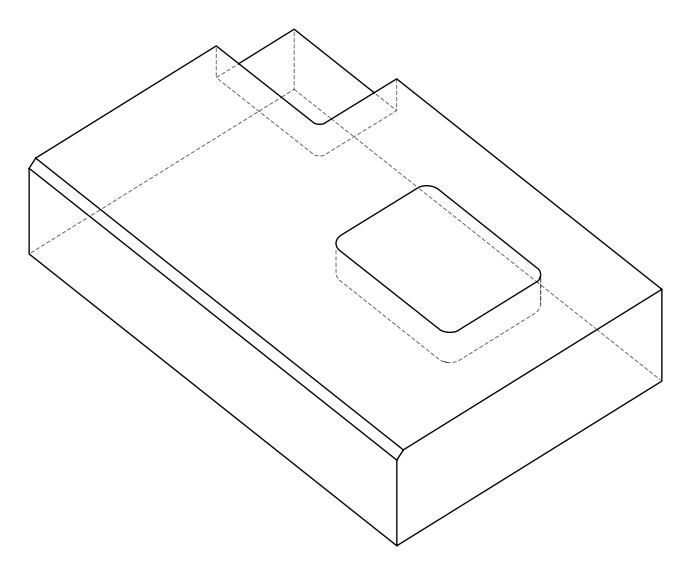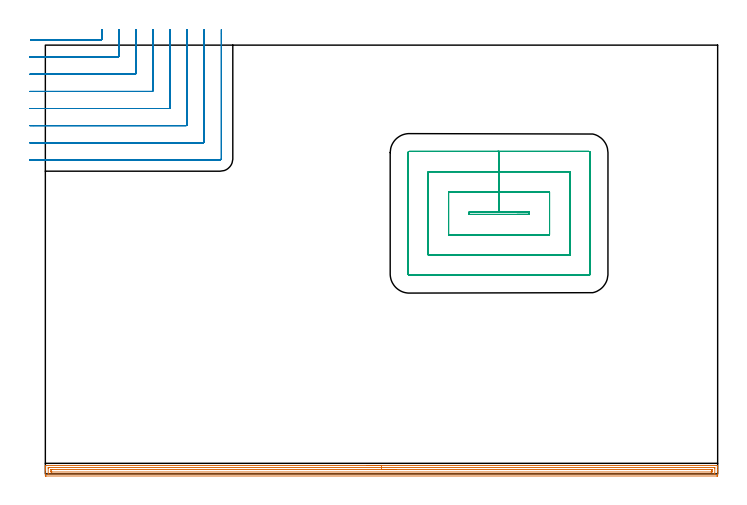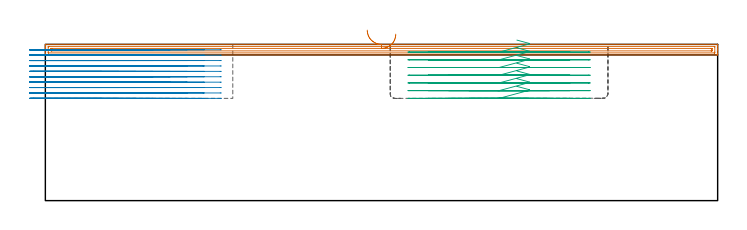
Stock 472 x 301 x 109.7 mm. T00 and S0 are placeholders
(PLAN: 3 operations, 2 tool changes, 52.5 min)
(1 AREA_MILL | FG_CHAMFER_SURFACE | UGT0205_001 | 11.53 min | 12923 mm3)
(2 MILL_CORNER_NOTCH_RECTANGULAR | CORNER_NOTCH_RECTANGULAR | NXT0201_012 | Follow Part, ap 4, ae 75% | 24.96 min | 440819 mm3)
(3 MILL_RECTANGULAR_POCKET | POCKET_RECTANGULAR_STRAIGHT | NXT0201_007 | Follow Part, ap 6.25, ae 75% | 16.02 min | 641924 mm3)
(TOOL UGT0205_001 | Chamfer Mill 20 x 3 x 45 deg. | D20 FL50 Z2)
(TOOL NXT0201_012 | ENDMILL 16mm [2P460-1600-NA 1630] | D16 FL38 Z6)
(TOOL NXT0201_007 | ENDMILL 25mm [R216.25-25050GCK54P 1620] | D25 R3 FL54 Z5)
(OP 1 AREA_MILL)
G17 G21 G94 G90
T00 M6
G54
G17 G0 G90 X226. Y5.9 S1061 M3
G43 Z119.7 H0
G94 G1 X226.038 Z118.828 F250.
X226.152 Z117.963
X226.341 Z117.112
X226.603 Z116.28
X226.937 Z115.474
X227.34 Z114.7
X227.809 Z113.964
X228.34 Z113.272
X228.929 Z112.629
X229.572 Z112.039
X230.264 Z111.508
X231. Z111.04
X231.774 Z110.637
X232.58 Z110.303
X233.412 Z110.041
X234.264 Z109.852
X235.128 Z109.738
X236. Z109.7
X471.829
X471.99 Y5.897 Z109.688
X471.993 Y5.85 Z109.641
X472. Y5.455 Z109.255
Y5.107 Z108.907
Y4.427 Z108.222
Y3.196 Z106.993
Y2.645 Z106.44
Y2.03 Z105.825
Y-0.642 Z103.154
X471.998 Y-0.918 Z102.879
X471.992 Y-1.492 Z102.306
X471.96 Y-1.494 Z102.304
X471.383 Y-1.5 Z102.3
X0.617
X0.04 Y-1.494 Z102.304
X0.008 Y-1.492 Z102.306
X0. Y-0.918 Z102.879
Y2.645 Z106.44
Y3.196 Z106.993
Y3.536 Z107.332
Y4.087 Z107.883
Y4.427 Z108.222
Y5.107 Z108.907
Y5.455 Z109.255
X0.007 Y5.85 Z109.641
X0.01 Y5.897 Z109.688
X0.171 Y5.9 Z109.7
X236.
Y4.486 Z108.286
X469.655 Y4.485 Z108.285
X469.773 Y4.483 Z108.283
X469.99 Y4.477 Z108.277
X469.993 Y4.427 Z108.227
X469.999 Y4.025 Z107.825
Y0.462 Z104.262
X469.993 Y-0.027 Z103.773
X469.99 Y-0.071 Z103.729
X469.832 Y-0.08 Z103.72
X469.714 Y-0.085 Z103.715
X469.655 Y-0.086 Z103.714
X469.596
X2.345 Y-0.085 Z103.715
X2.227 Y-0.083 Z103.717
X2.01 Y-0.078 Z103.722
X2.007 Y-0.027 Z103.773
X2.001 Y0.375 Z104.175
Y3.938 Z107.738
X2.007 Y4.427 Z108.227
X2.01 Y4.471 Z108.271
X2.168 Y4.48 Z108.28
X2.286 Y4.485 Z108.285
X2.345 Y4.486 Z108.286
X2.404
X236.
Y3.072 Z106.872
X467.383 Y3.071 Z106.871
X467.81 Y3.067 Z106.867
X467.95 Y3.065 Z106.865
X467.99 Y3.057 Z106.857
X467.995 Y2.962 Z106.762
X467.998 Y2.835 Z106.635
X468. Y2.645 Z106.445
Y2.456 Z106.256
Y1.755 Z105.555
X467.999 Y1.566 Z105.366
X467.991 Y1.375 Z105.175
X467.987 Y1.334 Z105.134
X467.969 Y1.332 Z105.132
X467.916 Y1.33 Z105.13
X467.81 Y1.329 Z105.129
X467.344 Y1.328 Z105.128
X4.617 Y1.329 Z105.129
X4.19 Y1.333 Z105.133
X4.05 Y1.335 Z105.135
X4.01 Y1.342 Z105.142
X4.005 Y1.438 Z105.238
X4.002 Y1.565 Z105.365
X4. Y1.755 Z105.555
Y1.944 Z105.744
Y2.645 Z106.445
X4.001 Y2.834 Z106.634
X4.009 Y3.025 Z106.825
X4.013 Y3.066 Z106.866
X4.031 Y3.068 Z106.868
X4.084 Y3.07 Z106.87
X4.19 Y3.071 Z106.871
X4.656 Y3.072 Z106.872
X236.
X236.872 Z106.91
X237.737 Z107.023
X238.588 Z107.212
X239.42 Z107.475
X240.226 Z107.808
X241. Z108.211
X241.736 Z108.68
X242.428 Z109.211
X243.071 Z109.8
X243.66 Z110.444
X244.192 Z111.136
X244.66 Z111.872
X245.063 Z112.645
X245.397 Z113.451
X245.659 Z114.283
X245.848 Z115.135
X245.962 Z116.
X246. Z116.872
G0 Z119.7
M5
M2
(OP 2 MILL_CORNER_NOTCH_RECTANGULAR)
G17 G21 G94 G90
T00 M6
G54
G17 G0 G90 X-10.194 Y304.5 S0 M3
G43 Z119.7 H1
Z105.91
G94 G1 X-7.194 F250.
X38.807 F500.
G3 X39.6 Y305.293 R0.8
G1 Y309.
Y312. F250.
G0 Z119.7
X-11. Y292.5
Z105.91
G1 X-8.
X50.806 F500.
G3 X51.6 Y293.294 R0.8
G1 Y309.
Y312. F250.
G0 Z119.7
X-11. Y280.5
Z105.91
G1 X-8.
X62.806 F500.
G3 X63.6 Y281.294 R0.8
G1 Y309.
Y312. F250.
G0 Z119.7
X-11. Y268.5
Z105.91
G1 X-8.
X74.806 F500.
G3 X75.6 Y269.294 R0.8
G1 Y309.
Y312. F250.
G0 Z119.7
X-11. Y256.5
Z105.91
G1 X-8.
X86.805 F500.
G3 X87.6 Y257.295 R0.8
G1 Y309.
Y312. F250.
G0 Z119.7
X-11. Y244.5
Z105.91
G1 X-8.
X98.805 F500.
G3 X99.6 Y245.295 R0.8
G1 Y309.
Y312. F250.
G0 Z119.7
X-11. Y232.5
Z105.91
G1 X-8.
X110.805 F500.
G3 X111.6 Y233.295 R0.8
G1 Y309.
Y312. F250.
G0 Z119.7
X-11. Y220.5
Z105.91
G1 X-8.
X122.804 F500.
G3 X123.6 Y221.296 R0.8
G1 Y309.
Y312. F250.
G0 Z119.7
X-10.194 Y304.5
Z102.12
G1 X-7.194
X38.807 F500.
G3 X39.6 Y305.293 R0.8
G1 Y309.
Y312. F250.
G0 Z119.7
X-11. Y292.5
Z102.12
G1 X-8.
X50.806 F500.
G3 X51.6 Y293.294 R0.8
G1 Y309.
Y312. F250.
G0 Z119.7
X-11. Y280.5
Z102.12
G1 X-8.
X62.806 F500.
G3 X63.6 Y281.294 R0.8
G1 Y309.
Y312. F250.
G0 Z119.7
X-11. Y268.5
Z102.12
G1 X-8.
X74.806 F500.
G3 X75.6 Y269.294 R0.8
G1 Y309.
Y312. F250.
G0 Z119.7
X-11. Y256.5
Z102.12
G1 X-8.
X86.805 F500.
G3 X87.6 Y257.295 R0.8
G1 Y309.
Y312. F250.
G0 Z119.7
X-11. Y244.5
Z102.12
G1 X-8.
X98.805 F500.
G3 X99.6 Y245.295 R0.8
G1 Y309.
Y312. F250.
G0 Z119.7
X-11. Y232.5
Z102.12
G1 X-8.
X110.805 F500.
G3 X111.6 Y233.295 R0.8
G1 Y309.
Y312. F250.
G0 Z119.7
X-11. Y220.5
Z102.12
G1 X-8.
X122.804 F500.
G3 X123.6 Y221.296 R0.8
G1 Y309.
Y312. F250.
G0 Z119.7
X-10.194 Y304.5
Z98.33
G1 X-7.194
X38.807 F500.
G3 X39.6 Y305.293 R0.8
G1 Y309.
Y312. F250.
G0 Z119.7
X-11. Y292.5
Z98.33
G1 X-8.
X50.806 F500.
G3 X51.6 Y293.294 R0.8
G1 Y309.
Y312. F250.
G0 Z119.7
X-11. Y280.5
Z98.33
G1 X-8.
X62.806 F500.
G3 X63.6 Y281.294 R0.8
G1 Y309.
Y312. F250.
G0 Z119.7
X-11. Y268.5
Z98.33
G1 X-8.
X74.806 F500.
G3 X75.6 Y269.294 R0.8
G1 Y309.
Y312. F250.
G0 Z119.7
X-11. Y256.5
Z98.33
G1 X-8.
X86.805 F500.
G3 X87.6 Y257.295 R0.8
G1 Y309.
Y312. F250.
G0 Z119.7
X-11. Y244.5
Z98.33
G1 X-8.
X98.805 F500.
G3 X99.6 Y245.295 R0.8
G1 Y309.
Y312. F250.
G0 Z119.7
X-11. Y232.5
Z98.33
G1 X-8.
X110.805 F500.
G3 X111.6 Y233.295 R0.8
G1 Y309.
Y312. F250.
G0 Z119.7
X-11. Y220.5
Z98.33
G1 X-8.
X122.804 F500.
G3 X123.6 Y221.296 R0.8
G1 Y309.
Y312. F250.
G0 Z119.7
X-10.194 Y304.5
Z94.54
G1 X-7.194
X38.807 F500.
G3 X39.6 Y305.293 R0.8
G1 Y309.
Y312. F250.
G0 Z119.7
X-11. Y292.5
Z94.54
G1 X-8.
X50.806 F500.
G3 X51.6 Y293.294 R0.8
G1 Y309.
Y312. F250.
G0 Z119.7
X-11. Y280.5
Z94.54
G1 X-8.
X62.806 F500.
G3 X63.6 Y281.294 R0.8
G1 Y309.
Y312. F250.
G0 Z119.7
X-11. Y268.5
Z94.54
G1 X-8.
X74.806 F500.
G3 X75.6 Y269.294 R0.8
G1 Y309.
Y312. F250.
G0 Z119.7
X-11. Y256.5
Z94.54
G1 X-8.
X86.805 F500.
G3 X87.6 Y257.295 R0.8
G1 Y309.
Y312. F250.
G0 Z119.7
X-11. Y244.5
Z94.54
G1 X-8.
X98.805 F500.
G3 X99.6 Y245.295 R0.8
G1 Y309.
Y312. F250.
G0 Z119.7
X-11. Y232.5
Z94.54
G1 X-8.
X110.805 F500.
G3 X111.6 Y233.295 R0.8
G1 Y309.
Y312. F250.
G0 Z119.7
X-11. Y220.5
Z94.54
G1 X-8.
X122.804 F500.
G3 X123.6 Y221.296 R0.8
G1 Y309.
Y312. F250.
G0 Z119.7
X-10.194 Y304.5
Z90.75
G1 X-7.194
X38.807 F500.
G3 X39.6 Y305.293 R0.8
G1 Y309.
Y312. F250.
G0 Z119.7
X-11. Y292.5
Z90.75
G1 X-8.
X50.806 F500.
G3 X51.6 Y293.294 R0.8
G1 Y309.
Y312. F250.
G0 Z119.7
X-11. Y280.5
Z90.75
G1 X-8.
X62.806 F500.
G3 X63.6 Y281.294 R0.8
G1 Y309.
Y312. F250.
G0 Z119.7
X-11. Y268.5
Z90.75
G1 X-8.
X74.806 F500.
G3 X75.6 Y269.294 R0.8
G1 Y309.
Y312. F250.
G0 Z119.7
X-11. Y256.5
Z90.75
G1 X-8.
X86.805 F500.
G3 X87.6 Y257.295 R0.8
G1 Y309.
Y312. F250.
G0 Z119.7
X-11. Y244.5
Z90.75
G1 X-8.
X98.805 F500.
G3 X99.6 Y245.295 R0.8
G1 Y309.
Y312. F250.
G0 Z119.7
X-11. Y232.5
Z90.75
G1 X-8.
X110.805 F500.
G3 X111.6 Y233.295 R0.8
G1 Y309.
Y312. F250.
G0 Z119.7
X-11. Y220.5
Z90.75
G1 X-8.
X122.804 F500.
G3 X123.6 Y221.296 R0.8
G1 Y309.
Y312. F250.
G0 Z119.7
X-10.194 Y304.5
Z86.96
G1 X-7.194
X38.807 F500.
G3 X39.6 Y305.293 R0.8
G1 Y309.
Y312. F250.
G0 Z119.7
X-11. Y292.5
Z86.96
G1 X-8.
X50.806 F500.
G3 X51.6 Y293.294 R0.8
G1 Y309.
Y312. F250.
G0 Z119.7
X-11. Y280.5
Z86.96
G1 X-8.
X62.806 F500.
G3 X63.6 Y281.294 R0.8
G1 Y309.
Y312. F250.
G0 Z119.7
X-11. Y268.5
Z86.96
G1 X-8.
X74.806 F500.
G3 X75.6 Y269.294 R0.8
G1 Y309.
Y312. F250.
G0 Z119.7
X-11. Y256.5
Z86.96
G1 X-8.
X86.805 F500.
G3 X87.6 Y257.295 R0.8
G1 Y309.
Y312. F250.
G0 Z119.7
X-11. Y244.5
Z86.96
G1 X-8.
X98.805 F500.
G3 X99.6 Y245.295 R0.8
G1 Y309.
Y312. F250.
G0 Z119.7
X-11. Y232.5
Z86.96
G1 X-8.
X110.805 F500.
G3 X111.6 Y233.295 R0.8
G1 Y309.
Y312. F250.
G0 Z119.7
X-11. Y220.5
Z86.96
G1 X-8.
X122.804 F500.
G3 X123.6 Y221.296 R0.8
G1 Y309.
Y312. F250.
G0 Z119.7
X-10.194 Y304.5
Z83.17
G1 X-7.194
X38.807 F500.
G3 X39.6 Y305.293 R0.8
G1 Y309.
Y312. F250.
G0 Z119.7
X-11. Y292.5
Z83.17
G1 X-8.
X50.806 F500.
G3 X51.6 Y293.294 R0.8
G1 Y309.
Y312. F250.
G0 Z119.7
X-11. Y280.5
Z83.17
G1 X-8.
X62.806 F500.
G3 X63.6 Y281.294 R0.8
G1 Y309.
Y312. F250.
G0 Z119.7
X-11. Y268.5
Z83.17
G1 X-8.
X74.806 F500.
G3 X75.6 Y269.294 R0.8
G1 Y309.
Y312. F250.
G0 Z119.7
X-11. Y256.5
Z83.17
G1 X-8.
X86.805 F500.
G3 X87.6 Y257.295 R0.8
G1 Y309.
Y312. F250.
G0 Z119.7
X-11. Y244.5
Z83.17
G1 X-8.
X98.805 F500.
G3 X99.6 Y245.295 R0.8
G1 Y309.
Y312. F250.
G0 Z119.7
X-11. Y232.5
Z83.17
G1 X-8.
X110.805 F500.
G3 X111.6 Y233.295 R0.8
G1 Y309.
Y312. F250.
G0 Z119.7
X-11. Y220.5
Z83.17
G1 X-8.
X122.804 F500.
G3 X123.6 Y221.296 R0.8
G1 Y309.
Y312. F250.
G0 Z119.7
X-10.194 Y304.5
Z79.38
G1 X-7.194
X38.807 F500.
G3 X39.6 Y305.293 R0.8
G1 Y309.
Y312. F250.
G0 Z119.7
X-11. Y292.5
Z79.38
G1 X-8.
X50.806 F500.
G3 X51.6 Y293.294 R0.8
G1 Y309.
Y312. F250.
G0 Z119.7
X-11. Y280.5
Z79.38
G1 X-8.
X62.806 F500.
G3 X63.6 Y281.294 R0.8
G1 Y309.
Y312. F250.
G0 Z119.7
X-11. Y268.5
Z79.38
G1 X-8.
X74.806 F500.
G3 X75.6 Y269.294 R0.8
G1 Y309.
Y312. F250.
G0 Z119.7
X-11. Y256.5
Z79.38
G1 X-8.
X86.805 F500.
G3 X87.6 Y257.295 R0.8
G1 Y309.
Y312. F250.
G0 Z119.7
X-11. Y244.5
Z79.38
G1 X-8.
X98.805 F500.
G3 X99.6 Y245.295 R0.8
G1 Y309.
Y312. F250.
G0 Z119.7
X-11. Y232.5
Z79.38
G1 X-8.
X110.805 F500.
G3 X111.6 Y233.295 R0.8
G1 Y309.
Y312. F250.
G0 Z119.7
X-11. Y220.5
Z79.38
G1 X-8.
X122.804 F500.
G3 X123.6 Y221.296 R0.8
G1 Y309.
Y312. F250.
G0 Z119.7
X-10.194 Y304.5
Z75.59
G1 X-7.194
X38.807 F500.
G3 X39.6 Y305.293 R0.8
G1 Y309.
Y312. F250.
G0 Z119.7
X-11. Y292.5
Z75.59
G1 X-8.
X50.806 F500.
G3 X51.6 Y293.294 R0.8
G1 Y309.
Y312. F250.
G0 Z119.7
X-11. Y280.5
Z75.59
G1 X-8.
X62.806 F500.
G3 X63.6 Y281.294 R0.8
G1 Y309.
Y312. F250.
G0 Z119.7
X-11. Y268.5
Z75.59
G1 X-8.
X74.806 F500.
G3 X75.6 Y269.294 R0.8
G1 Y309.
Y312. F250.
G0 Z119.7
X-11. Y256.5
Z75.59
G1 X-8.
X86.805 F500.
G3 X87.6 Y257.295 R0.8
G1 Y309.
Y312. F250.
G0 Z119.7
X-11. Y244.5
Z75.59
G1 X-8.
X98.805 F500.
G3 X99.6 Y245.295 R0.8
G1 Y309.
Y312. F250.
G0 Z119.7
X-11. Y232.5
Z75.59
G1 X-8.
X110.805 F500.
G3 X111.6 Y233.295 R0.8
G1 Y309.
Y312. F250.
G0 Z119.7
X-11. Y220.5
Z75.59
G1 X-8.
X122.804 F500.
G3 X123.6 Y221.296 R0.8
G1 Y309.
Y312. F250.
G0 Z119.7
X-10.194 Y304.5
Z71.8
G1 X-7.194
X38.807 F500.
G3 X39.6 Y305.293 R0.8
G1 Y309.
Y312. F250.
G0 Z119.7
X-11. Y292.5
Z71.8
G1 X-8.
X50.806 F500.
G3 X51.6 Y293.294 R0.8
G1 Y309.
Y312. F250.
G0 Z119.7
X-11. Y280.5
Z71.8
G1 X-8.
X62.806 F500.
G3 X63.6 Y281.294 R0.8
G1 Y309.
Y312. F250.
G0 Z119.7
X-11. Y268.5
Z71.8
G1 X-8.
X74.806 F500.
G3 X75.6 Y269.294 R0.8
G1 Y309.
Y312. F250.
G0 Z119.7
X-11. Y256.5
Z71.8
G1 X-8.
X86.805 F500.
G3 X87.6 Y257.295 R0.8
G1 Y309.
Y312. F250.
G0 Z119.7
X-11. Y244.5
Z71.8
G1 X-8.
X98.805 F500.
G3 X99.6 Y245.295 R0.8
G1 Y309.
Y312. F250.
G0 Z119.7
X-11. Y232.5
Z71.8
G1 X-8.
X110.805 F500.
G3 X111.6 Y233.295 R0.8
G1 Y309.
Y312. F250.
G0 Z119.7
X-11. Y220.5
Z71.8
G1 X-8.
X122.804 F500.
G3 X123.6 Y221.296 R0.8
G1 Y309.
Y312. F250.
G0 Z119.7
M5
M2
(OP 3 MILL_RECTANGULAR_POCKET)
G17 G21 G94 G90
T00 M6
G54
G17 G0 G90 X331.048 Y182.15 S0 M3
G43 Z119.7 H1
Z112.7
G94 G1 X339.75 Z110.368 F250.
Y183.65 Z109.966
X318.55 Z104.286
X297.35 F500.
Y182.15
X339.75
Y183.65
X318.55
Y197.9
X283.1
Y167.9
X354.
Y197.9
X318.55
Y212.15
X268.85
Y153.65
X368.25
Y212.15
X318.55
Y226.4
X255.6
G3 X254.6 Y225.4 R1.
G1 Y140.4
G3 X255.6 Y139.4 R1.
G1 X381.5
G3 X382.5 Y140.4 R1.
G1 Y225.4
G3 X381.5 Y226.4 R1.
G1 X318.55
X317.55
G0 X331.048 Y182.15 Z107.286
G1 X339.75 Z104.954 F250.
Y183.65 Z104.552
X318.55 Z98.871
X297.35 F500.
Y182.15
X339.75
Y183.65
X318.55
Y197.9
X283.1
Y167.9
X354.
Y197.9
X318.55
Y212.15
X268.85
Y153.65
X368.25
Y212.15
X318.55
Y226.4
X255.6
G3 X254.6 Y225.4 R1.
G1 Y140.4
G3 X255.6 Y139.4 R1.
G1 X381.5
G3 X382.5 Y140.4 R1.
G1 Y225.4
G3 X381.5 Y226.4 R1.
G1 X318.55
X317.55
G0 X331.048 Y182.15 Z101.871
G1 X339.75 Z99.54 F250.
Y183.65 Z99.138
X318.55 Z93.457
X297.35 F500.
Y182.15
X339.75
Y183.65
X318.55
Y197.9
X283.1
Y167.9
X354.
Y197.9
X318.55
Y212.15
X268.85
Y153.65
X368.25
Y212.15
X318.55
Y226.4
X255.6
G3 X254.6 Y225.4 R1.
G1 Y140.4
G3 X255.6 Y139.4 R1.
G1 X381.5
G3 X382.5 Y140.4 R1.
G1 Y225.4
G3 X381.5 Y226.4 R1.
G1 X318.55
X317.55
G0 X331.048 Y182.15 Z96.457
G1 X339.75 Z94.125 F250.
Y183.65 Z93.723
X318.55 Z88.043
X297.35 F500.
Y182.15
X339.75
Y183.65
X318.55
Y197.9
X283.1
Y167.9
X354.
Y197.9
X318.55
Y212.15
X268.85
Y153.65
X368.25
Y212.15
X318.55
Y226.4
X255.6
G3 X254.6 Y225.4 R1.
G1 Y140.4
G3 X255.6 Y139.4 R1.
G1 X381.5
G3 X382.5 Y140.4 R1.
G1 Y225.4
G3 X381.5 Y226.4 R1.
G1 X318.55
X317.55
G0 X331.048 Y182.15 Z91.043
G1 X339.75 Z88.711 F250.
Y183.65 Z88.309
X318.55 Z82.629
X297.35 F500.
Y182.15
X339.75
Y183.65
X318.55
Y197.9
X283.1
Y167.9
X354.
Y197.9
X318.55
Y212.15
X268.85
Y153.65
X368.25
Y212.15
X318.55
Y226.4
X255.6
G3 X254.6 Y225.4 R1.
G1 Y140.4
G3 X255.6 Y139.4 R1.
G1 X381.5
G3 X382.5 Y140.4 R1.
G1 Y225.4
G3 X381.5 Y226.4 R1.
G1 X318.55
X317.55
G0 X331.048 Y182.15 Z85.629
G1 X339.75 Z83.297 F250.
Y183.65 Z82.895
X318.55 Z77.214
X297.35 F500.
Y182.15
X339.75
Y183.65
X318.55
Y197.9
X283.1
Y167.9
X354.
Y197.9
X318.55
Y212.15
X268.85
Y153.65
X368.25
Y212.15
X318.55
Y226.4
X255.6
G3 X254.6 Y225.4 R1.
G1 Y140.4
G3 X255.6 Y139.4 R1.
G1 X381.5
G3 X382.5 Y140.4 R1.
G1 Y225.4
G3 X381.5 Y226.4 R1.
G1 X318.55
X317.55
G0 X331.048 Y182.15 Z80.214
G1 X339.75 Z77.882 F250.
Y183.65 Z77.481
X318.55 Z71.8
X297.35 F500.
Y182.15
X339.75
Y183.65
X318.55
Y197.9
X283.1
Y167.9
X354.
Y197.9
X318.55
Y212.15
X268.85
Y153.65
X368.25
Y212.15
X318.55
Y226.4
X255.6
G3 X254.6 Y225.4 R1.
G1 Y140.4
G3 X255.6 Y139.4 R1.
G1 X381.5
G3 X382.5 Y140.4 R1.
G1 Y225.4
G3 X381.5 Y226.4 R1.
G1 X318.55
X317.55
G0 Z119.7
M5
M2
